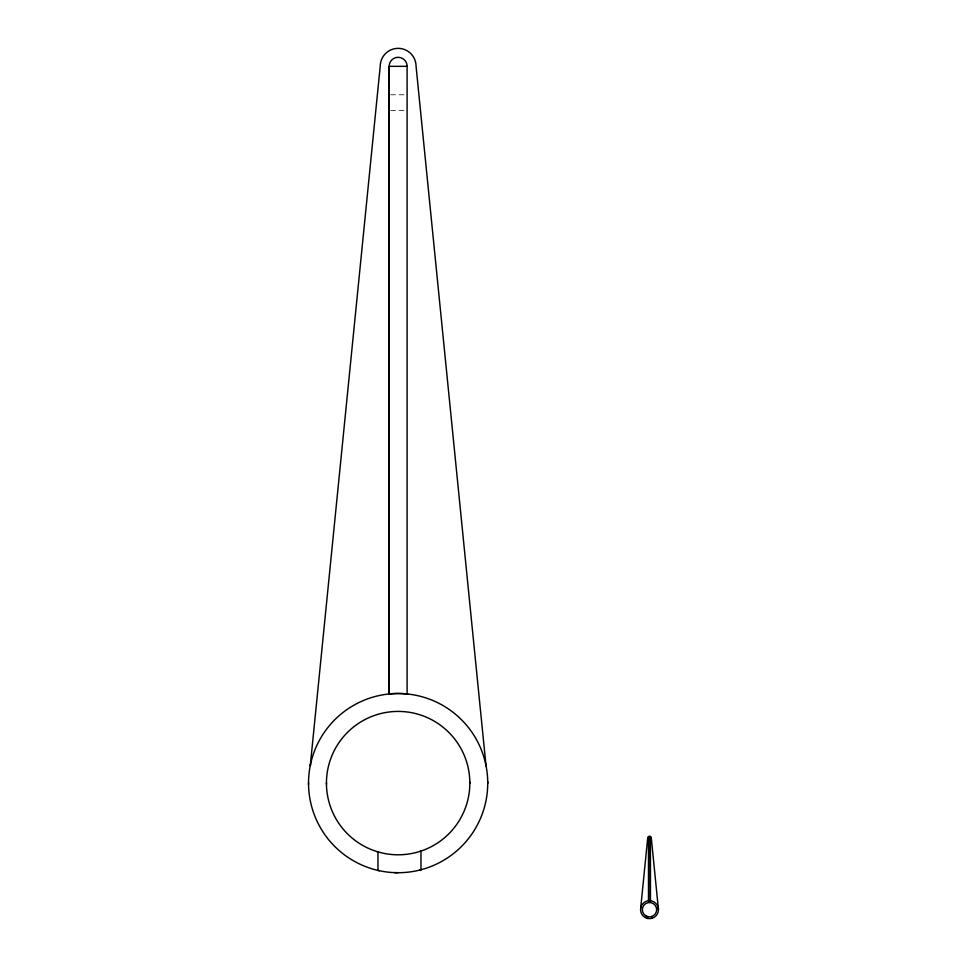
<?xml version="1.0" encoding="UTF-8"?>
<svg xmlns="http://www.w3.org/2000/svg" width="967" height="967" viewBox="0 0 967 967"><rect width="100%" height="100%" fill="white"/><g stroke="black" fill="none" stroke-linecap="round" stroke-linejoin="round"><path stroke-width="0.73" stroke-dasharray="4.83 3.63" d="M390.68 94.778L407.107 94.778M390.68 110.576L405.608 110.576"/><path stroke-width="1.45" d="M377.964 870.409L377.964 851.891M420.983 869.756L420.983 851.057M647.479 918.42L647.503 916.571M648.603 900.773L648.603 838.014L649.498 837.108L650.404 838.002L650.465 900.785A8.594 8.437 0 0 0 648.603 900.773L648.603 838.002L650.404 838.014M651.782 918.36L651.818 916.474M407.095 66.336L407.107 66.276A8.957 8.957 0 0 0 398.138 57.307A8.957 8.957 0 0 0 389.181 66.276L389.181 693.955L389.181 66.336L407.095 66.336L407.107 693.955M310.31 765.393L380.224 66.276A17.926 17.926 0 0 1 398.138 48.35A17.926 17.926 0 0 1 416.064 66.276L485.978 765.393M310.226 765.779L310.54 764.244M640.71 907.953L647.709 838.002A1.789 1.789 0 0 1 649.498 836.213A1.789 1.789 0 0 1 651.299 838.002L658.285 907.916A8.715 8.715 0 0 1 658.454 909.693A8.957 8.957 0 0 1 645.001 917.429A8.957 8.957 0 0 1 645.037 901.921A8.957 8.957 0 0 1 658.454 909.717M420.113 851.335L421.298 850.948M419.593 870.107L421.104 869.72M389.012 693.968L390.559 693.822A88.021 86.462 0 0 1 406.188 693.859L407.736 694.016M397.908 872.705L394.778 872.645M377.759 870.36L379.282 870.699M377.009 851.601L378.206 851.963M485.833 764.704L486.147 766.239M487.731 781.771L487.743 783.343A89.605 89.605 0 0 1 353.136 860.594A89.605 89.605 0 0 1 353.547 705.39A89.605 89.605 0 0 1 487.743 783.343M469.817 782.037L469.829 783.294A71.679 71.679 0 0 1 362.142 845.098A71.679 71.679 0 0 1 362.456 720.935A71.679 71.679 0 0 1 469.829 783.294M326.459 782.919L326.471 784.164M308.533 782.871L308.546 784.442M645.908 915.894A7.168 7.168 0 0 0 656.666 909.705A7.168 7.168 0 0 0 645.932 903.48A7.168 7.168 0 0 0 645.908 915.894"/></g></svg>
